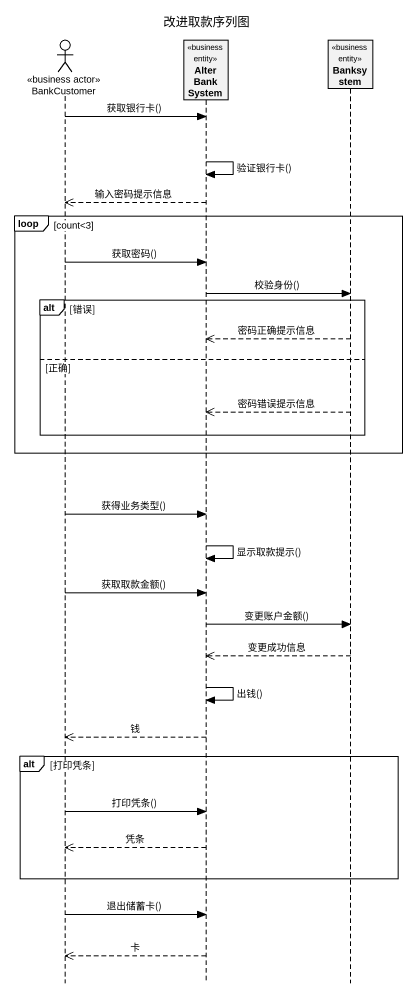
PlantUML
@startuml
title 改进取款序列图
hide footbox
actor BankCustomer <<business actor>>
participant AlterBankSystem <<business entity>>
participant Banksystem <<business entity>>

BankCustomer -> AlterBankSystem : 获取银行卡()
AlterBankSystem -> AlterBankSystem : 验证银行卡()
AlterBankSystem -->> BankCustomer : 输入密码提示信息
loop count<3
  BankCustomer -> AlterBankSystem : 获取密码()
  AlterBankSystem -> Banksystem : 校验身份()
  alt 错误
    Banksystem -->> AlterBankSystem : 密码正确提示信息
  else 正确
    Banksystem -->> AlterBankSystem : 密码错误提示信息
  end
end
BankCustomer -> AlterBankSystem : 获得业务类型()
AlterBankSystem -> AlterBankSystem : 显示取款提示()
BankCustomer -> AlterBankSystem : 获取取款金额()
AlterBankSystem -> Banksystem : 变更账户金额()
Banksystem -->> AlterBankSystem : 变更成功信息
AlterBankSystem -> AlterBankSystem : 出钱()
AlterBankSystem -->> BankCustomer : 钱
alt 打印凭条
  BankCustomer -> AlterBankSystem : 打印凭条()
  AlterBankSystem -->> BankCustomer : 凭条
end
BankCustomer -> AlterBankSystem : 退出储蓄卡()
AlterBankSystem -->> BankCustomer : 卡
@enduml
